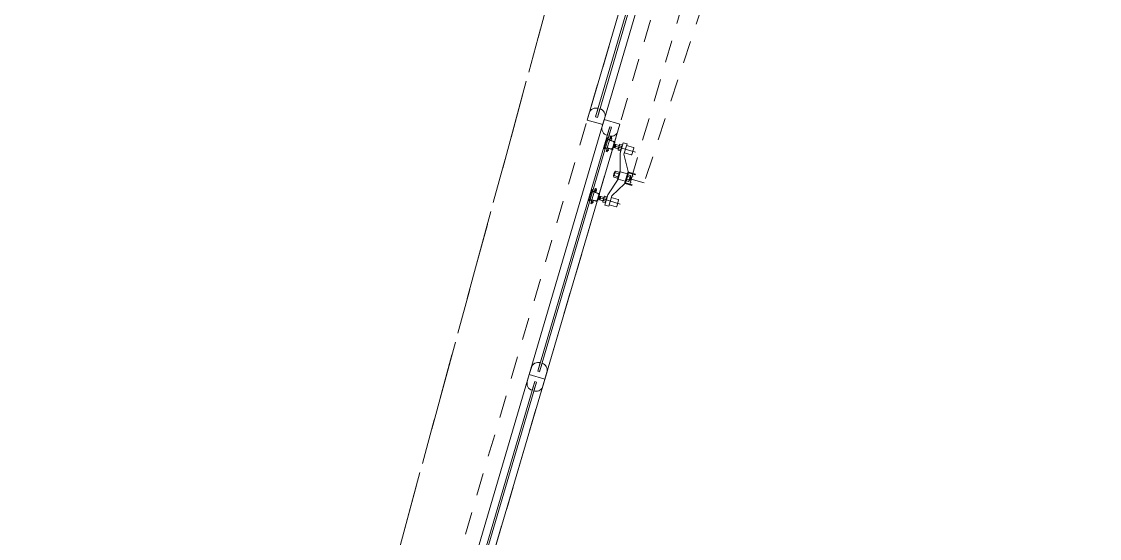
# Model space of a CAD drawing. Header units: metres. Extents: x 2 to 659295185, y -28 to 1124222152.
# Drawn here: x 655423.42 to 655429.4, y 1126651.82 to 1126654.69 of the extents above; entities that cross this region are included whole.
import ezdxf

# ---------------------------------------------------------------- set-up
doc = ezdxf.new("R2010")
doc.units = ezdxf.units.M
doc.header["$MEASUREMENT"] = 0
for name, pattern in [('CCSM_C1_CUERPO HP$0$CONTINUA', [0]), ('CCSM_C1_CUERPO HP$0$DASHED', [0.75, 0.5, -0.25]), ('CCSM_C1_CUERPO HP$0$HIDDEN2', [0.1875, 0.125, -0.0625]), ('CCSM_XREF ESTRUCTURA15$0$RAYITAS', [0.375, 0.25, -0.125]), ('DASHED', [0.75, 0.5, -0.25])]:
    doc.linetypes.add(name, pattern=pattern)
for name, color, linetype in [('CCSM_C1_CUERPO HP$0$A-PROYECCIONES', 5, 'CCSM_C1_CUERPO HP$0$DASHED'), ('CCSM_C1_CUERPO HP$0$A-PUERTA', 5, 'CCSM_C1_CUERPO HP$0$CONTINUA'), ('CCSM_XREF ESTRUCTURA15$0$E-PROYECCION TECHO', 9, 'CCSM_XREF ESTRUCTURA15$0$RAYITAS'), ('CCSM_XREF KIOSKOSE$0$Kiosco General', 154, 'CONTINUOUS')]:
    doc.layers.add(name, color=color, linetype=linetype)

msp = doc.modelspace()

# ---------------------------------------------------------------- linework, layer by layer
at = {"layer": 'CCSM_C1_CUERPO HP$0$A-PROYECCIONES', "color": 8, "linetype": 'CCSM_C1_CUERPO HP$0$HIDDEN2', "lineweight": 5}
for p, q in [((655426.658, 1126653.9876), (655426.6709, 1126654.0315)), ((655426.6789, 1126654.0291), (655426.666, 1126653.9852)), ((655426.6847, 1126654.0394), (655426.6947, 1126654.0364)), ((655426.6867, 1126654.0358), (655426.6883, 1126654.0413)), ((655426.8244, 1126653.9625), (655426.6385, 1126654.0172)), ((655426.6653, 1126653.9735), (655426.6753, 1126653.9706)), ((655426.6664, 1126653.9866), (655426.6953, 1126653.9781)), ((655426.6689, 1126653.9754), (655426.6673, 1126653.9699)), ((655426.7074, 1126654.0193), (655426.6785, 1126654.0278)), ((655426.6892, 1126653.9829), (655426.7011, 1126653.9794)), ((655426.7078, 1126654.0207), (655426.6949, 1126653.9768)), ((655426.6997, 1126654.0186), (655426.7116, 1126654.0151)), ((655426.7135, 1126654.0003), (655426.7052, 1126653.9923)), ((655426.7107, 1126653.9907), (655426.7081, 1126654.002)), ((655426.7348, 1126654.0023), (655426.7276, 1126653.9776)), ((655426.7398, 1126653.9695), (655426.728, 1126653.973)), ((655426.7422, 1126653.9777), (655426.7304, 1126653.9812)), ((655426.7471, 1126653.9942), (655426.7353, 1126653.9977)), ((655426.7495, 1126654.0024), (655426.7377, 1126654.0059)), ((655426.7499, 1126653.9978), (655426.7427, 1126653.9731)), ((655426.7334, 1126653.8506), (655426.7129, 1126653.8567)), ((655426.7788, 1126653.8418), (655426.7396, 1126653.8533)), ((655426.7788, 1126653.8418), (655426.7396, 1126653.8533)), ((655426.7237, 1126653.8177), (655426.7032, 1126653.8237)), ((655426.7262, 1126653.8259), (655426.706, 1126653.8318)), ((655426.731, 1126653.8424), (655426.7109, 1126653.8483)), ((655426.7266, 1126653.8213), (655426.7339, 1126653.846)), ((655426.7667, 1126653.8006), (655426.7275, 1126653.8121)), ((655426.7732, 1126653.8076), (655426.7805, 1126653.8323)), ((655426.7854, 1126653.7995), (655426.7736, 1126653.803)), ((655426.7879, 1126653.8078), (655426.7761, 1126653.8112)), ((655426.7927, 1126653.8242), (655426.7809, 1126653.8277)), ((655426.7951, 1126653.8325), (655426.7833, 1126653.8359)), ((655426.7883, 1126653.8032), (655426.7956, 1126653.8279)), ((655426.7929, 1126653.8063), (655426.7895, 1126653.8073)), ((655426.7977, 1126653.8228), (655426.7929, 1126653.8063)), ((655426.7929, 1126653.8063), (655426.7955, 1126653.8078)), ((655426.7977, 1126653.8228), (655426.7943, 1126653.8238)), ((655426.7998, 1126653.794), (655426.795, 1126653.7954)), ((655426.7992, 1126653.8201), (655426.7955, 1126653.8078)), ((655426.7977, 1126653.8228), (655426.7992, 1126653.8201)), ((655426.7988, 1126653.8062), (655426.7982, 1126653.8064)), ((655426.8028, 1126653.8196), (655426.8021, 1126653.8198)), ((655426.8102, 1126653.8294), (655426.8054, 1126653.8308)), ((655426.5862, 1126653.7433), (655426.5733, 1126653.6994)), ((655426.5862, 1126653.7433), (655426.5733, 1126653.6994)), ((655426.5813, 1126653.697), (655426.5942, 1126653.7409)), ((655426.5813, 1126653.697), (655426.5942, 1126653.7409)), ((655426.5938, 1126653.7396), (655426.6226, 1126653.7311)), ((655426.5938, 1126653.7396), (655426.6226, 1126653.7311)), ((655426.5999, 1126653.7512), (655426.61, 1126653.7482)), ((655426.5999, 1126653.7512), (655426.61, 1126653.7482)), ((655426.602, 1126653.7476), (655426.6036, 1126653.7531)), ((655426.602, 1126653.7476), (655426.6036, 1126653.7531)), ((655426.6101, 1126653.6886), (655426.623, 1126653.7325)), ((655426.6101, 1126653.6886), (655426.623, 1126653.7325)), ((655426.615, 1126653.7304), (655426.6269, 1126653.7269)), ((655426.615, 1126653.7304), (655426.6269, 1126653.7269)), ((655426.7396, 1126653.6743), (655426.5538, 1126653.729)), ((655426.7396, 1126653.6743), (655426.5538, 1126653.729)), ((655426.5806, 1126653.6853), (655426.5906, 1126653.6824)), ((655426.5806, 1126653.6853), (655426.5906, 1126653.6824)), ((655426.6105, 1126653.6899), (655426.5817, 1126653.6984)), ((655426.6105, 1126653.6899), (655426.5817, 1126653.6984)), ((655426.5842, 1126653.6872), (655426.5826, 1126653.6817)), ((655426.5842, 1126653.6872), (655426.5826, 1126653.6817)), ((655426.6045, 1126653.6947), (655426.6164, 1126653.6912)), ((655426.6045, 1126653.6947), (655426.6164, 1126653.6912)), ((655426.6288, 1126653.7121), (655426.6205, 1126653.7041)), ((655426.6288, 1126653.7121), (655426.6205, 1126653.7041)), ((655426.626, 1126653.7025), (655426.6233, 1126653.7137)), ((655426.626, 1126653.7025), (655426.6233, 1126653.7137)), ((655426.6429, 1126653.6894), (655426.6501, 1126653.7141)), ((655426.6429, 1126653.6894), (655426.6501, 1126653.7141)), ((655426.6551, 1126653.6813), (655426.6433, 1126653.6848)), ((655426.6551, 1126653.6813), (655426.6433, 1126653.6848)), ((655426.6575, 1126653.6895), (655426.6457, 1126653.693)), ((655426.6575, 1126653.6895), (655426.6457, 1126653.693)), ((655426.6624, 1126653.706), (655426.6506, 1126653.7095)), ((655426.6624, 1126653.706), (655426.6506, 1126653.7095)), ((655426.6648, 1126653.7142), (655426.653, 1126653.7177)), ((655426.6648, 1126653.7142), (655426.653, 1126653.7177)), ((655426.658, 1126653.6849), (655426.6652, 1126653.7096)), ((655426.658, 1126653.6849), (655426.6652, 1126653.7096))]:
    msp.add_line(p, q, dxfattribs=at)
for points in [[(655427.6209, 1126656.0734), (655427.6209, 1126656.0734), (655426.8721, 1126653.792), (655426.8002, 1126653.8131), (655427.477, 1126656.1157)], [(655426.734, 1126653.9995), (655426.715, 1126654.0051), (655426.7093, 1126653.9859), (655426.7284, 1126653.9803)], [(655426.7338, 1126653.9987), (655426.7155, 1126654.0041), (655426.7104, 1126653.9865), (655426.7286, 1126653.9811)], [(655426.792, 1126653.7854), (655426.8083, 1126653.8408)], [(655426.6437, 1126653.6921), (655426.6246, 1126653.6977), (655426.6302, 1126653.7169), (655426.6493, 1126653.7113)], [(655426.6437, 1126653.6921), (655426.6246, 1126653.6977), (655426.6302, 1126653.7169), (655426.6493, 1126653.7113)], [(655426.6439, 1126653.6929), (655426.6257, 1126653.6983), (655426.6308, 1126653.7159), (655426.6491, 1126653.7105)], [(655426.6439, 1126653.6929), (655426.6257, 1126653.6983), (655426.6308, 1126653.7159), (655426.6491, 1126653.7105)]]:
    msp.add_lwpolyline(points, dxfattribs=at)
at = {"layer": 'CCSM_C1_CUERPO HP$0$A-PROYECCIONES', "linetype": 'CCSM_C1_CUERPO HP$0$HIDDEN2', "lineweight": 5}
msp.add_lwpolyline([(655427.1673, 1126655.5814), (655426.9946, 1126655.6321), (655425.3024, 1126649.8757), (655425.4751, 1126649.8249), (655427.1673, 1126655.5814)], dxfattribs=at)
at = {"layer": 'CCSM_C1_CUERPO HP$0$A-PROYECCIONES', "color": 8, "linetype": 'CCSM_C1_CUERPO HP$0$HIDDEN2', "lineweight": 5}
for points in [[(655426.6669, 1126654.0389), (655426.6709, 1126654.0315), (655426.6789, 1126654.0291), (655426.666, 1126653.9852), (655426.658, 1126653.9876), (655426.6506, 1126653.9835)], [(655426.7078, 1126654.0207), (655426.6789, 1126654.0291), (655426.666, 1126653.9852), (655426.6949, 1126653.9768), (655426.6966, 1126653.9777), (655426.7087, 1126654.0189)], [(655426.6797, 1126654.0319), (655426.6729, 1126654.0339), (655426.668, 1126654.0428), (655426.6669, 1126654.0389), (655426.6709, 1126654.0315), (655426.6789, 1126654.0291)], [(655426.686, 1126654.048), (655426.6846, 1126654.0484), (655426.6789, 1126654.0291), (655426.6803, 1126654.0287)], [(655426.6803, 1126654.0287), (655426.686, 1126654.048), (655426.6915, 1126654.0463), (655426.6894, 1126654.0291), (655426.6885, 1126654.0263)], [(655426.6652, 1126653.9825), (655426.6584, 1126653.9845), (655426.6495, 1126653.9797), (655426.6506, 1126653.9835), (655426.658, 1126653.9876), (655426.666, 1126653.9852)], [(655426.6752, 1126653.662), (655426.6922, 1126653.7196), (655426.7626, 1126653.7869), (655426.7828, 1126653.8555), (655426.7599, 1126653.9502), (655426.7769, 1126654.0078), (655426.7549, 1126654.0143), (655426.738, 1126653.9566), (655426.7396, 1126653.8533), (655426.7275, 1126653.8121), (655426.6702, 1126653.7261), (655426.6533, 1126653.6684)], [(655426.6618, 1126653.9656), (655426.6604, 1126653.966), (655426.666, 1126653.9852), (655426.6674, 1126653.9848)], [(655426.6674, 1126653.9848), (655426.6618, 1126653.9656), (655426.6672, 1126653.964), (655426.6748, 1126653.9797), (655426.6756, 1126653.9824)], [(655426.7089, 1126654.0047), (655426.7049, 1126654.0059), (655426.7005, 1126653.9908), (655426.7044, 1126653.9896)], [(655426.715, 1126654.0051), (655426.7103, 1126654.0065), (655426.7092, 1126654.0059), (655426.7041, 1126653.9884), (655426.7046, 1126653.9873), (655426.7093, 1126653.9859)], [(655426.7135, 1126654.0003), (655426.7081, 1126654.002), (655426.7052, 1126653.9923), (655426.7107, 1126653.9907)], [(655426.7275, 1126653.8121), (655426.7396, 1126653.8533), (655426.7363, 1126653.8542), (655426.7242, 1126653.8131)], [(655426.5659, 1126653.6953), (655426.5733, 1126653.6994), (655426.5813, 1126653.697), (655426.5942, 1126653.7409), (655426.5862, 1126653.7433), (655426.5822, 1126653.7507)], [(655426.5659, 1126653.6953), (655426.5733, 1126653.6994), (655426.5813, 1126653.697), (655426.5942, 1126653.7409), (655426.5862, 1126653.7433), (655426.5822, 1126653.7507)], [(655426.6101, 1126653.6886), (655426.5813, 1126653.697), (655426.5942, 1126653.7409), (655426.623, 1126653.7325), (655426.624, 1126653.7307), (655426.6119, 1126653.6895)], [(655426.6101, 1126653.6886), (655426.5813, 1126653.697), (655426.5942, 1126653.7409), (655426.623, 1126653.7325), (655426.624, 1126653.7307), (655426.6119, 1126653.6895)], [(655426.595, 1126653.7437), (655426.5882, 1126653.7457), (655426.5833, 1126653.7546), (655426.5822, 1126653.7507), (655426.5862, 1126653.7433), (655426.5942, 1126653.7409)], [(655426.595, 1126653.7437), (655426.5882, 1126653.7457), (655426.5833, 1126653.7546), (655426.5822, 1126653.7507), (655426.5862, 1126653.7433), (655426.5942, 1126653.7409)], [(655426.6012, 1126653.7598), (655426.5999, 1126653.7602), (655426.5942, 1126653.7409), (655426.5956, 1126653.7405)], [(655426.6012, 1126653.7598), (655426.5999, 1126653.7602), (655426.5942, 1126653.7409), (655426.5956, 1126653.7405)], [(655426.5956, 1126653.7405), (655426.6012, 1126653.7598), (655426.6067, 1126653.7581), (655426.6046, 1126653.7409), (655426.6038, 1126653.7381)], [(655426.5956, 1126653.7405), (655426.6012, 1126653.7598), (655426.6067, 1126653.7581), (655426.6046, 1126653.7409), (655426.6038, 1126653.7381)], [(655426.5805, 1126653.6943), (655426.5736, 1126653.6963), (655426.5648, 1126653.6915), (655426.5659, 1126653.6953), (655426.5733, 1126653.6994), (655426.5813, 1126653.697)], [(655426.5805, 1126653.6943), (655426.5736, 1126653.6963), (655426.5648, 1126653.6915), (655426.5659, 1126653.6953), (655426.5733, 1126653.6994), (655426.5813, 1126653.697)], [(655426.577, 1126653.6774), (655426.5757, 1126653.6778), (655426.5813, 1126653.697), (655426.5827, 1126653.6966)], [(655426.577, 1126653.6774), (655426.5757, 1126653.6778), (655426.5813, 1126653.697), (655426.5827, 1126653.6966)], [(655426.5827, 1126653.6966), (655426.577, 1126653.6774), (655426.5825, 1126653.6758), (655426.5901, 1126653.6915), (655426.5909, 1126653.6942)], [(655426.5827, 1126653.6966), (655426.577, 1126653.6774), (655426.5825, 1126653.6758), (655426.5901, 1126653.6915), (655426.5909, 1126653.6942)], [(655426.6197, 1126653.7014), (655426.6157, 1126653.7026), (655426.6202, 1126653.7177), (655426.6241, 1126653.7165)], [(655426.6197, 1126653.7014), (655426.6157, 1126653.7026), (655426.6202, 1126653.7177), (655426.6241, 1126653.7165)], [(655426.6246, 1126653.6977), (655426.6199, 1126653.6991), (655426.6193, 1126653.7002), (655426.6245, 1126653.7177), (655426.6256, 1126653.7183), (655426.6302, 1126653.7169)], [(655426.6246, 1126653.6977), (655426.6199, 1126653.6991), (655426.6193, 1126653.7002), (655426.6245, 1126653.7177), (655426.6256, 1126653.7183), (655426.6302, 1126653.7169)], [(655426.626, 1126653.7025), (655426.6205, 1126653.7041), (655426.6233, 1126653.7137), (655426.6288, 1126653.7121)], [(655426.626, 1126653.7025), (655426.6205, 1126653.7041), (655426.6233, 1126653.7137), (655426.6288, 1126653.7121)]]:
    msp.add_lwpolyline(points, close=True, dxfattribs=at)
for points in [[(655426.6867, 1126654.0358), (655426.6862, 1126654.0383, -0.236068), (655426.6866, 1126654.0395), (655426.6883, 1126654.0413), (655426.6908, 1126654.0406), (655426.6901, 1126654.0348)], [(655426.6689, 1126653.9754), (655426.6672, 1126653.9736, 0.236068), (655426.6669, 1126653.9724), (655426.6673, 1126653.9699), (655426.6698, 1126653.9692), (655426.6723, 1126653.9744)], [(655426.822, 1126653.8368), (655426.8232, 1126653.8409), (655426.7862, 1126653.8518, 0.414214), (655426.7809, 1126653.8489), (655426.7646, 1126653.7935, 0.414214), (655426.7675, 1126653.7881), (655426.8045, 1126653.7772), (655426.8057, 1126653.7813), (655426.7687, 1126653.7922), (655426.785, 1126653.8477)], [(655426.602, 1126653.7476), (655426.6015, 1126653.7501, -0.236068), (655426.6019, 1126653.7513), (655426.6036, 1126653.7531), (655426.606, 1126653.7524), (655426.6053, 1126653.7466)], [(655426.602, 1126653.7476), (655426.6015, 1126653.7501, -0.236068), (655426.6019, 1126653.7513), (655426.6036, 1126653.7531), (655426.606, 1126653.7524), (655426.6053, 1126653.7466)], [(655426.5842, 1126653.6872), (655426.5825, 1126653.6854, 0.236068), (655426.5822, 1126653.6842), (655426.5826, 1126653.6817), (655426.5851, 1126653.681), (655426.5876, 1126653.6862)], [(655426.5842, 1126653.6872), (655426.5825, 1126653.6854, 0.236068), (655426.5822, 1126653.6842), (655426.5826, 1126653.6817), (655426.5851, 1126653.681), (655426.5876, 1126653.6862)]]:
    msp.add_lwpolyline(points, format="xyb", close=True, dxfattribs=at)
for points in [[(655426.7624, 1126653.9584), (655426.8008, 1126653.9471, 0.414214), (655426.8043, 1126653.949), (655426.8148, 1126653.9847, 0.414214), (655426.8129, 1126653.9883), (655426.7745, 1126653.9996)], [(655426.6897, 1126653.7114), (655426.7282, 1126653.7001, -0.414214), (655426.7301, 1126653.6965), (655426.7196, 1126653.6608, -0.414214), (655426.7161, 1126653.6589), (655426.6776, 1126653.6702)], [(655426.6897, 1126653.7114), (655426.7282, 1126653.7001, -0.414214), (655426.7301, 1126653.6965), (655426.7196, 1126653.6608, -0.414214), (655426.7161, 1126653.6589), (655426.6776, 1126653.6702)]]:
    msp.add_lwpolyline(points, format="xyb", dxfattribs=at)
for centre, radius, start, end in [((655426.7336, 1126653.9758), 0.00622, 120.01658, 207.22222), ((655426.7526, 1126653.9836), 0.0223, 140.99953, 186.23926), ((655426.7408, 1126654.0005), 0.00622, 120.01658, 207.22222), ((655426.7367, 1126653.9749), 0.00622, 300.01658, 27.22222), ((655426.7249, 1126653.9918), 0.0223, 320.99953, 6.23926), ((655426.744, 1126653.9996), 0.00622, 300.01658, 27.22222), ((655426.7409, 1126653.8305), 0.0383, 136.99524, 190.24355), ((655426.7164, 1126653.8511), 0.00622, 120.01658, 207.22222), ((655426.7279, 1126653.8478), 0.00622, 300.01658, 27.22222), ((655426.7092, 1126653.8264), 0.00622, 120.01658, 207.22222), ((655426.7282, 1126653.8343), 0.0223, 140.99953, 186.23926), ((655426.7206, 1126653.8231), 0.00622, 300.01658, 27.22222), ((655426.7088, 1126653.84), 0.0223, 320.99953, 6.23926), ((655426.7792, 1126653.8059), 0.00622, 120.01658, 207.22222), ((655426.7982, 1126653.8137), 0.0223, 140.99953, 186.23926), ((655426.7864, 1126653.8306), 0.00622, 120.01658, 207.22222), ((655426.7823, 1126653.8049), 0.00622, 300.01658, 27.22222), ((655426.7705, 1126653.8218), 0.0223, 320.99953, 6.23926), ((655426.7896, 1126653.8296), 0.00622, 300.01658, 27.22222), ((655426.6488, 1126653.6876), 0.00622, 120.01658, 207.22222), ((655426.6488, 1126653.6876), 0.00622, 120.01658, 207.22222), ((655426.6679, 1126653.6954), 0.0223, 140.99953, 186.23926), ((655426.6679, 1126653.6954), 0.0223, 140.99953, 186.23926), ((655426.6561, 1126653.7123), 0.00622, 120.01658, 207.22222), ((655426.6561, 1126653.7123), 0.00622, 120.01658, 207.22222), ((655426.652, 1126653.6867), 0.00622, 300.01658, 27.22222), ((655426.652, 1126653.6867), 0.00622, 300.01658, 27.22222), ((655426.6402, 1126653.7036), 0.0223, 320.99953, 6.23926), ((655426.6402, 1126653.7036), 0.0223, 320.99953, 6.23926), ((655426.6593, 1126653.7114), 0.00622, 300.01658, 27.22222), ((655426.6593, 1126653.7114), 0.00622, 300.01658, 27.22222)]:
    msp.add_arc(centre, radius, start, end, dxfattribs=at)
at = {"layer": 'CCSM_C1_CUERPO HP$0$A-PUERTA', "color": 8, "lineweight": 5}
for points in [[(655427.0583, 1126655.53), (655426.6424, 1126654.1149), (655426.556, 1126654.1402), (655426.972, 1126655.5554)], [(655426.7372, 1126654.1183), (655426.3212, 1126652.7031), (655426.2348, 1126652.7285), (655426.6508, 1126654.1436)], [(655425.9052, 1126651.288), (655426.3212, 1126652.7031), (655426.2348, 1126652.7285), (655425.8188, 1126651.3134)]]:
    msp.add_lwpolyline(points, close=True, dxfattribs=at)
at = {"layer": 'CCSM_C1_CUERPO HP$0$A-PUERTA', "color": 135, "lineweight": 5}
for points in [[(655427.0115, 1126655.5125), (655426.6124, 1126654.1549), (655426.6029, 1126654.1577), (655427.0019, 1126655.5153)], [(655426.6903, 1126654.1008), (655426.2913, 1126652.7432), (655426.2817, 1126652.746), (655426.6807, 1126654.1036)], [(655425.8753, 1126651.3281), (655426.2743, 1126652.6856), (655426.2647, 1126652.6885), (655425.8657, 1126651.3309)]]:
    msp.add_lwpolyline(points, close=True, dxfattribs=at)
at = {"layer": 'CCSM_C1_CUERPO HP$0$A-PUERTA', "lineweight": 5}
for points in [[(655426.6265, 1126654.2029), (655426.6265, 1126654.2029, -0.414214), (655426.6536, 1126654.1532), (655426.6424, 1126654.1149), (655426.556, 1126654.1402), (655426.5673, 1126654.1786, -0.414214), (655426.617, 1126654.2057), (655426.617, 1126654.2057), (655426.6029, 1126654.1577), (655426.6124, 1126654.1549)], [(655426.6762, 1126654.0528), (655426.681, 1126654.0514, 0.440849), (655426.7259, 1126654.0799), (655426.7372, 1126654.1183), (655426.6508, 1126654.1436), (655426.6395, 1126654.1053, 0.414214), (655426.6666, 1126654.0556), (655426.6666, 1126654.0556), (655426.6807, 1126654.1036), (655426.6903, 1126654.1008)], [(655426.3054, 1126652.7912), (655426.3054, 1126652.7912, -0.414214), (655426.3325, 1126652.7415), (655426.3212, 1126652.7031), (655426.2348, 1126652.7285), (655426.2461, 1126652.7669, -0.414214), (655426.2958, 1126652.794), (655426.2958, 1126652.794), (655426.2817, 1126652.746), (655426.2913, 1126652.7432)], [(655426.2602, 1126652.6377), (655426.265, 1126652.6363, 0.440849), (655426.3099, 1126652.6648), (655426.3212, 1126652.7031), (655426.2348, 1126652.7285), (655426.2236, 1126652.6901, 0.414214), (655426.2506, 1126652.6405), (655426.2506, 1126652.6405), (655426.2647, 1126652.6885), (655426.2743, 1126652.6856)]]:
    msp.add_lwpolyline(points, format="xyb", close=True, dxfattribs=at)
at = {"layer": 'CCSM_XREF ESTRUCTURA15$0$E-PROYECCION TECHO', "lineweight": 5}
msp.add_lwpolyline([(655421.9273, 1126669.8511, 0.025407), (655428.8536, 1126664.056), (655422.9032, 1126642.154), (655414.3567, 1126644.097), (655421.9273, 1126669.8511)], format="xyb", dxfattribs=at)
at = {"layer": 'CCSM_XREF KIOSKOSE$0$Kiosco General', "linetype": 'DASHED', "lineweight": 5}
msp.add_lwpolyline([(655496.1789, 1126628.1872), (655423.5309, 1126644.4643), (655428.174, 1126661.5543, 0.199565), (655491.4887, 1126645.0389)], format="xyb", close=True, dxfattribs=at)

doc.saveas('drawing.dxf')
